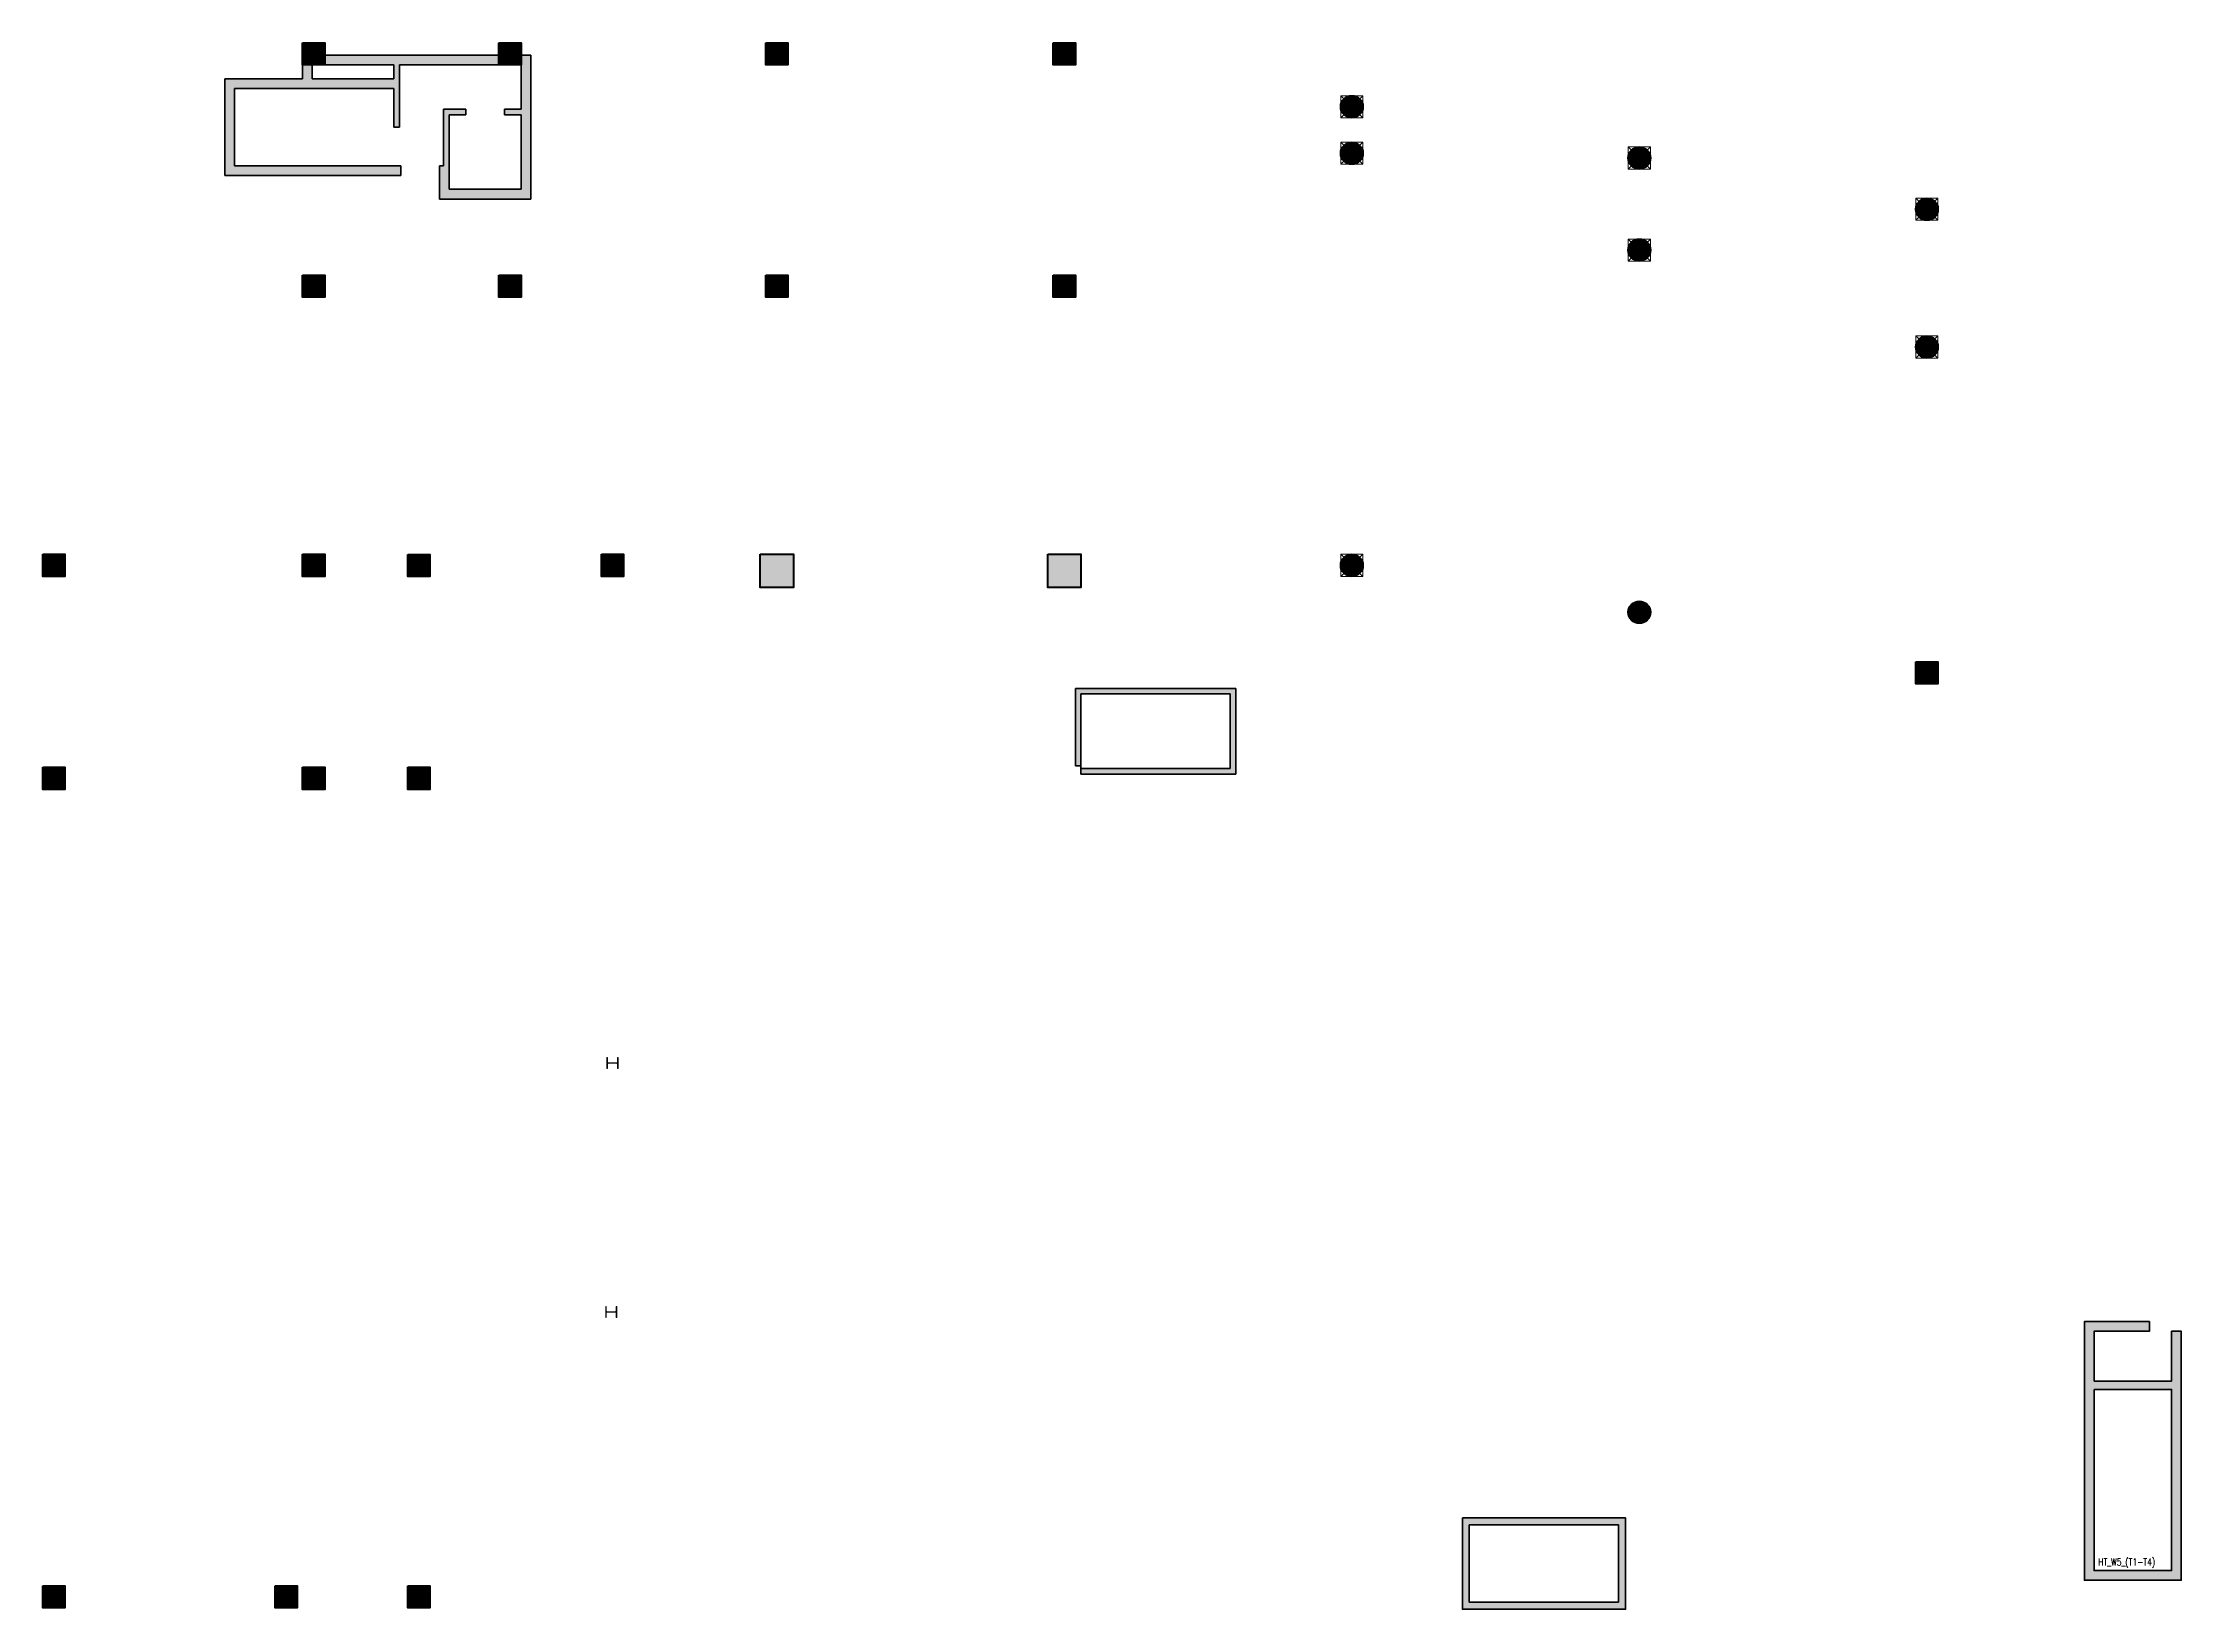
# Model space of a CAD drawing. Header units: millimetres. Extents: x 30450 to 679265, y -299204 to 155552.
# Drawn here: x 113800 to 191150, y 8450 to 65100 of the extents above; entities that cross this region are included whole.
import ezdxf

# ---------------------------------------------------------------- set-up
doc = ezdxf.new("R2010")
doc.units = ezdxf.units.MM
doc.linetypes.add('HIDDEN2', pattern=[4.7625, 3.175, -1.5875])
doc.layers.get('0').update_dxf_attribs({"lineweight": 20})
doc.layers.get('Defpoints').update_dxf_attribs({"color": 151, "lineweight": 9})
for name, color, linetype, lineweight in [('HT_Core wall_5.1(1.5F)$0$NDC_S_HATCH MATERIAL', 8, 'Continuous', 13), ('HT_Core wall_5.1(1.5F)$0$NDC_S_WALL', 6, 'Continuous', 35), ('NDC_S-COLUMN', 4, 'Continuous', 40), ('NDC_S_HATCH COLUMN AND WALL', 251, 'Continuous', 13), ('NDC_S_HIDDEN', 8, 'HIDDEN2', 13), ('OF_Core wall_3(1.5F)$0$NDC_S_WALL', 6, 'Continuous', 35)]:
    doc.layers.add(name, color=color, linetype=linetype, lineweight=lineweight)
doc.styles.add('HT_Core wall_5.1(1.5F)$0$NDC_BAR 2', font='romans.shx', dxfattribs={"width": 0.8})

# ---------------------------------------------------------------- blocks, each defined once
blk = doc.blocks.new('cot')
at = {"layer": 'NDC_S_HATCH COLUMN AND WALL', "ltscale": 0.005}
h = blk.add_hatch(color=256, dxfattribs=at)
h.dxf.hatch_style = 1
h.paths.add_polyline_path([(-0.5, 0.5), (0.5, 0.5), (0.5, -0.5), (-0.5, -0.5)])
at = {"layer": 'NDC_S-COLUMN', "ltscale": 0.005}
blk.add_lwpolyline([(-0.5, 0.5), (0.5, 0.5), (0.5, -0.5), (-0.5, -0.5)], close=True, dxfattribs=at)
blk = doc.blocks.new('cotdung')
at = {"layer": 'NDC_S_HIDDEN'}
for p, q in [((-0.5, 0.5), (0.5, -0.5)), ((0.5, 0.5), (-0.5, -0.5))]:
    blk.add_line(p, q, dxfattribs=at)
blk.add_lwpolyline([(-0.5, 0.5), (0.5, 0.5), (0.5, -0.5), (-0.5, -0.5)], close=True, dxfattribs=at)
blk = doc.blocks.new('cottron')
at = {"layer": 'NDC_S_HATCH COLUMN AND WALL'}
h = blk.add_hatch(color=256, dxfattribs=at)
h.dxf.hatch_style = 1
h.paths.add_polyline_path([(-0.5, 0, 1), (0.5, 0, 1)])
at = {"layer": 'NDC_S-COLUMN', "ltscale": 0.005}
blk.add_circle((0, 0), 0.5, dxfattribs=at)
blk = doc.blocks.new('A$C6AF0583A')
at = {"color": 4, "linetype": 'ByBlock'}
for p, q in [((-179, 200), (-179, 28.5)), ((-157, 6.5), (157, 6.5)), ((179, 28.5), (179, 200)), ((-179, -28.5), (-179, -200)), ((157, -6.5), (-157, -6.5)), ((179, -200), (179, -28.5))]:
    blk.add_line(p, q, dxfattribs=at)
for points in [[(-179, -200), (-200, -200), (-200, 200), (-179, 200)], [(179, 200), (200, 200), (200, -200), (179, -200)]]:
    blk.add_lwpolyline(points, dxfattribs=at)
for centre, start, end in [((-157, 28.5), 180, 270), ((157, 28.5), 270, 0), ((-157, -28.5), 90, 180), ((157, -28.5), 0, 90)]:
    blk.add_arc(centre, 22, start, end, dxfattribs=at)
at = {"layer": 'Defpoints', "color": 4}
for p, q in [((6.5, 0), (-6.5, 0)), ((0, -6.5), (0, 6.5))]:
    blk.add_line(p, q, dxfattribs=at)

msp = doc.modelspace()

# ---------------------------------------------------------------- hatches: boundary and pattern name
at = {"layer": 'HT_Core wall_5.1(1.5F)$0$NDC_S_HATCH MATERIAL'}
h = msp.add_hatch(color=251, dxfattribs=at)
h.dxf.hatch_style = 1
h.paths.add_polyline_path([(131450, 64650), (123200, 64650), (123200, 63800), (120380, 63800), (120380, 60300), (126750, 60300), (126750, 60650), (120730, 60650), (120730, 63450), (126500, 63450), (126500, 62050), (126700, 62050), (126700, 64300), (131100, 64300), (131100, 62700), (130500, 62700), (130500, 62500), (131100, 62500), (131100, 59800), (128500, 59800), (128500, 62500), (129100, 62500), (129100, 62700), (128300, 62700), (128300, 60650), (128150, 60650), (128150, 59450), (131450, 59450)])
h.paths.add_polyline_path([(126500, 64300), (126500, 63800), (123550, 63800), (123550, 64300)], flags=16)
h = msp.add_hatch(color=251, dxfattribs=at)
h.dxf.hatch_style = 1
h.paths.add_polyline_path([(156950, 41750), (151150, 41750), (151150, 38950), (151350, 38950), (151350, 41550), (156750, 41550), (156750, 38850), (151350, 38850), (151350, 38650), (156950, 38650)])
h = msp.add_hatch(color=251, dxfattribs=at)
h.dxf.hatch_style = 1
h.paths.add_polyline_path([(188000, 16402), (188000, 9850), (190800, 9850), (190800, 16400)], flags=16)
h.paths.add_polyline_path([(188000, 16702), (190800, 16700), (190800, 18500), (191150, 18500), (191150, 9500), (187650, 9500), (187650, 18850), (190000, 18850), (190000, 18500), (188000, 18500)])
at = {"layer": 'NDC_S_HIDDEN', "ltscale": 200}
h = msp.add_hatch(color=251, dxfattribs=at)
h.dxf.hatch_style = 1
h.paths.add_polyline_path([(170800, 8700), (165400, 8700), (165400, 11500), (170800, 11500)], flags=16)
h.paths.add_polyline_path([(165150, 11750), (171050, 11750), (171050, 8450), (165150, 8450)])

# ---------------------------------------------------------------- linework, layer by layer
at = {"layer": 'HT_Core wall_5.1(1.5F)$0$NDC_S_WALL'}
for p, q in [((131450, 64650), (123200, 64650)), ((123200, 64650), (123200, 63800)), ((126500, 64300), (123550, 64300)), ((126500, 63800), (126500, 64300)), ((131100, 64300), (126700, 64300)), ((126700, 62050), (126700, 64300)), ((131100, 62700), (131100, 64300)), ((131450, 59450), (131450, 64650)), ((120380, 63800), (120380, 60300)), ((123200, 63800), (120380, 63800)), ((120730, 63450), (120730, 60650)), ((126500, 63450), (120730, 63450)), ((126500, 63800), (123550, 63800)), ((126500, 62050), (126500, 63450)), ((128300, 60650), (128300, 62700)), ((128300, 62700), (129100, 62700)), ((129100, 62500), (129100, 62700)), ((130500, 62700), (131100, 62700)), ((130500, 62500), (130500, 62700)), ((126700, 62050), (126500, 62050)), ((128500, 62500), (128500, 59800)), ((128500, 62500), (129100, 62500)), ((130500, 62500), (131100, 62500)), ((131100, 59800), (131100, 62500)), ((126750, 60650), (120730, 60650)), ((126750, 60300), (126750, 60650)), ((128300, 60650), (128150, 60650)), ((128150, 60650), (128150, 59450)), ((126750, 60300), (120380, 60300)), ((131100, 59800), (128500, 59800)), ((131450, 59450), (128150, 59450))]:
    msp.add_line(p, q, dxfattribs=at)
msp.add_lwpolyline([(123550, 64300), (123550, 63800)], dxfattribs=at)
for points in [[(188000, 16702), (190800, 16700), (190800, 18500), (191150, 18500), (191150, 9500), (187650, 9500), (187650, 18850), (190000, 18850), (190000, 18500), (188000, 18500)], [(188000, 16402), (188000, 9850), (190800, 9850), (190800, 16400)], [(165150, 11750), (171050, 11750), (171050, 8450), (165150, 8450)], [(170800, 8700), (165400, 8700), (165400, 11500), (170800, 11500)]]:
    msp.add_lwpolyline(points, close=True, dxfattribs=at)
at = {"layer": 'OF_Core wall_3(1.5F)$0$NDC_S_WALL'}
for p, q in [((151150, 38950), (151150, 41750)), ((151150, 41750), (156950, 41750)), ((156750, 41550), (151350, 41550)), ((151350, 38850), (151350, 41550)), ((156750, 41550), (156750, 38850)), ((156950, 41750), (156950, 38650)), ((151150, 38950), (151350, 38950)), ((156750, 38850), (151350, 38850)), ((151350, 38850), (151350, 38650)), ((156950, 38650), (151350, 38650))]:
    msp.add_line(p, q, dxfattribs=at)

# ---------------------------------------------------------------- block references
for name, p, xscale, yscale in [('cot', (123600, 64700), 800, 800), ('cot', (130700, 64700), 800, 800), ('cot', (140350, 64700), 800, 800), ('cot', (150750, 64700), 800, 800), ('cotdung', (161150, 62786), 800, 800), ('cotdung', (161150, 61105), 800, 800), ('cotdung', (171550, 60933), 800, 800), ('cotdung', (181950, 59081), 800, 800), ('cotdung', (171550, 57602), 800, 800), ('cot', (123600, 56300), 800, 800), ('cot', (130700, 56300), 800, 800), ('cot', (140350, 56300), 800, 800), ('cot', (150750, 56300), 800, 800), ('cotdung', (181950, 54098), 800, 800), ('cot', (114200, 46200), 800, 800), ('cot', (123600, 46200), 800, 800), ('cot', (127400, 46195), 800, 800), ('cot', (134407, 46200), 800, 800), ('cot', (140350, 46000), 1200, 1200), ('cot', (150750, 46000), 1200, 1200), ('cotdung', (161150, 46200), 800, 800), ('cot', (181950, 42313), 800, 800), ('cot', (114200, 38500), 800, 800), ('cot', (123600, 38500), 800, 800), ('cot', (127400, 38500), 800, 800), ('cot', (114200, 8900), 800, 800), ('cot', (122600, 8900), 800, 800), ('cot', (127400, 8900), 800, 800)]:
    msp.add_blockref(name, p, dxfattribs=dict(xscale=xscale, yscale=yscale))
for p in [(123600, 64706), (123600, 56307), (134407, 28200), (134361, 19200)]:
    msp.add_blockref('A$C6AF0583A', p)
at = {"xscale": 800, "yscale": 800, "zscale": 1700}
for p in [(161150, 62786), (161150, 61105), (171550, 60933), (181950, 59081), (171550, 57602), (181950, 54098), (161150, 46200), (171550, 44506)]:
    msp.add_blockref('cottron', p, dxfattribs=at)

# ---------------------------------------------------------------- texts
at = {"layer": 'Defpoints', "style": 'HT_Core wall_5.1(1.5F)$0$NDC_BAR 2', "width": 0.8}
msp.add_text('HT_W5_(T1-T4)', height=250, dxfattribs=at).set_placement((188151, 10036))

doc.saveas('drawing.dxf')
